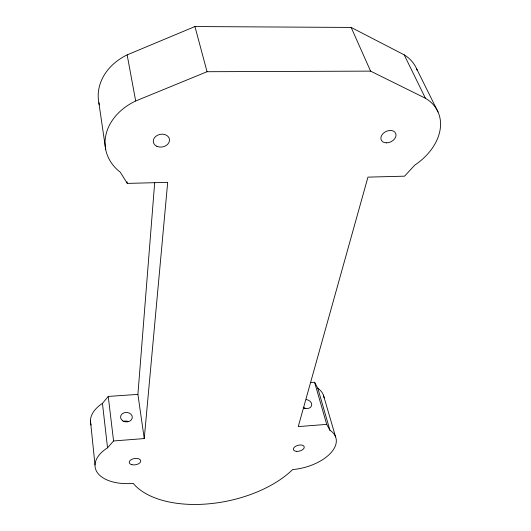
<?xml version="1.0" encoding="UTF-8"?>
<svg xmlns="http://www.w3.org/2000/svg" width="531" height="531" viewBox="0 0 531 531"><rect width="100%" height="100%" fill="white"/><g stroke="black" fill="none" stroke-linecap="round" stroke-linejoin="round"><path stroke-width="0.8" d="M310.529 382.519L314.584 382.247L317.817 388.28L329.943 430.256A38.471 20.689 -14.3 0 1 330.375 453.394A38.471 20.689 -14.3 0 1 292.667 469.563A92.507 50.624 -11.7 0 1 208.205 503.873A92.507 50.624 -11.7 0 1 133.201 483.376A40.051 21.983 -8.9 0 1 97.518 472.842A40.051 21.983 -8.9 0 1 107.534 447.832L113.568 440.956L144.246 438.573L137.907 394.387L154.707 182.306M144.246 438.573L167.683 182.345L127.274 183.401L120.278 172.197A56.233 44.153 -10.5 0 1 135.684 100.99L127.148 54.879L194.95 26.55L351.157 27.433L404.191 54.839A52.363 39.347 -27.3 0 1 417.379 70.696M91.08 425.079A38.71 22.514 -8.5 0 1 102.456 403.368L108.244 396.425L137.907 394.387M135.684 100.99L207.05 71.718L370.585 71.127L425.444 98.248A54.766 39.347 -25.8 0 1 414.698 165.201L404.556 176.173L367.956 177.128L298.256 426.599L326.704 424.382L329.943 430.256M416.523 68.585L438.022 111.955M404.191 54.839L425.444 98.248M351.157 27.433L370.585 71.127M323.432 395.177L335.612 436.933M314.584 382.247L326.704 424.382M194.95 26.55L207.05 71.718M127.009 181.761L127.274 183.401M98.846 102.656L105.689 149.403M108.244 396.425L113.568 440.956M102.456 403.368L107.534 447.832M90.443 420.691L95.009 464.964M99.337 104.846A53.624 43.987 -10 0 1 127.148 54.879M317.817 388.28A37.23 21.227 -14.4 0 1 324.096 397.885M304.004 408.007A5.609 4.401 16.7 0 1 305.418 408.359M123.743 421.342A5.821 4.733 1.9 0 1 128.183 421.468M306.367 399.571A5.668 4.414 16.6 0 1 311.485 405.943A5.668 4.414 16.6 0 1 303.188 407.496M131.841 464.705A5.821 3.193 -8.9 0 0 140.748 461.2A5.821 3.193 -8.9 0 0 132.345 459.076A5.821 3.193 -8.9 0 0 131.841 464.705M296.51 451.383A5.595 3.007 -14.3 0 0 304.263 446.943A5.595 3.007 -14.3 0 0 295.667 446.226A5.595 3.007 -14.3 0 0 296.51 451.383M156.844 146.297A8.171 6.412 -10.5 0 0 169.495 140.529A8.171 6.412 -10.5 0 0 157.853 135.073A8.171 6.412 -10.5 0 0 156.844 146.297M386.614 142.852A7.958 5.715 -25.8 0 0 395.728 133.467A7.958 5.715 -25.8 0 0 382.977 133.633A7.958 5.715 -25.8 0 0 386.614 142.852M122.78 420.851A5.887 4.746 2.1 0 0 132.252 417.95A5.887 4.746 2.1 0 0 124.267 412.733A5.887 4.746 2.1 0 0 122.78 420.851"/></g></svg>
